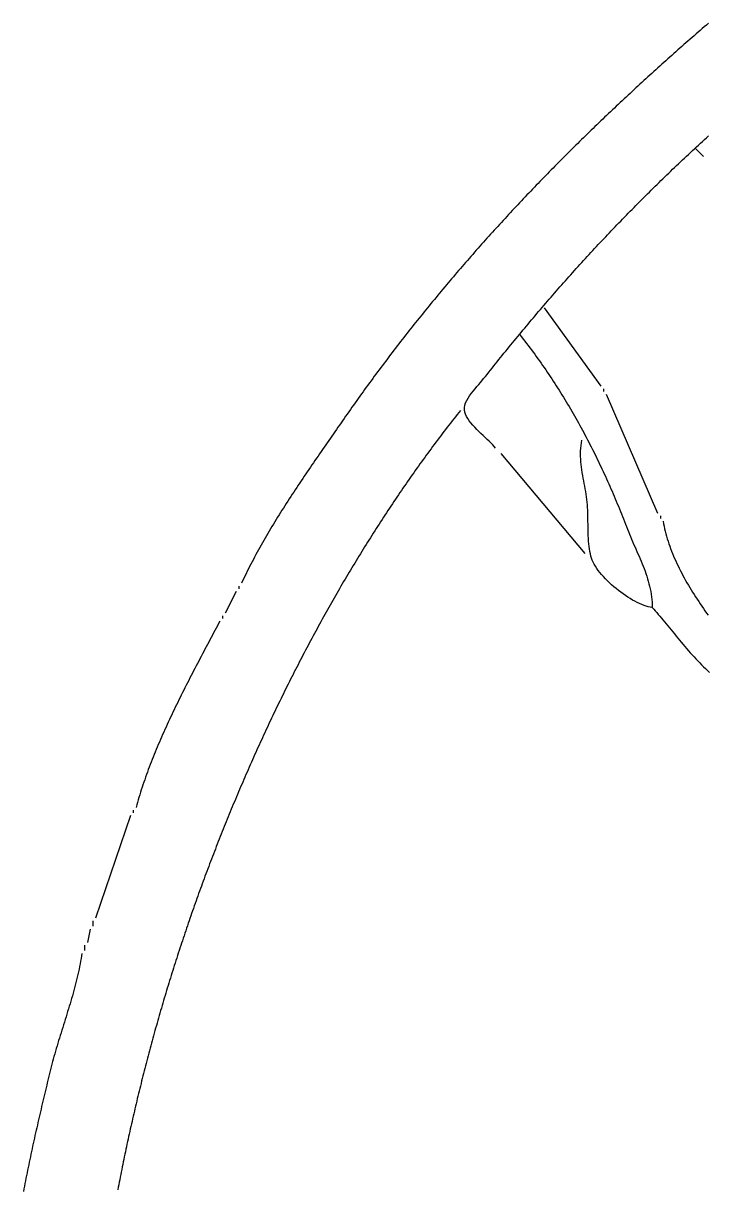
# Model space of a CAD drawing. Header units: millimetres. Extents: x 17 to 1517, y 15 to 1503.
# Drawn here: x 30.3 to 283.5, y 893.5 to 1325.3 of the extents above; entities that cross this region are included whole.
import ezdxf

# ---------------------------------------------------------------- set-up
doc = ezdxf.new("R2010")
doc.units = ezdxf.units.MM
doc.layers.add('0_0_0', color=3, linetype='Continuous')

msp = doc.modelspace()

# ---------------------------------------------------------------- linework, layer by layer
at = {"layer": '0_0_0'}
for points in [[(283.7647, 1325.3272), (283.0072, 1324.6734), (282.2505, 1324.0191), (281.4945, 1323.3643), (280.7393, 1322.7089), (279.9847, 1322.053), (279.2309, 1321.3965), (278.4779, 1320.7395), (277.7255, 1320.082), (276.9739, 1319.4239), (276.2231, 1318.7652), (275.473, 1318.106), (274.7236, 1317.4463), (273.975, 1316.7859), (273.2272, 1316.125), (272.4801, 1315.4635), (271.7337, 1314.8015), (270.9881, 1314.1388), (270.2433, 1313.4756), (269.4992, 1312.8118), (268.7558, 1312.1474), (268.0132, 1311.4823), (267.2714, 1310.8167), (266.5304, 1310.1505), (265.7901, 1309.4837), (265.0506, 1308.8162), (264.3118, 1308.1481), (263.5738, 1307.4795), (262.8366, 1306.8101), (262.1002, 1306.1402), (261.3645, 1305.4696), (260.6296, 1304.7984), (259.8955, 1304.1265), (259.1622, 1303.454), (258.4297, 1302.7809), (257.6979, 1302.1071), (256.9669, 1301.4326), (256.2367, 1300.7575), (255.5073, 1300.0817), (254.7787, 1299.4052), (254.0509, 1298.7281), (253.3239, 1298.0503), (252.5977, 1297.3718), (251.8722, 1296.6927), (251.1476, 1296.0128), (250.4238, 1295.3322), (249.7007, 1294.651), (248.9785, 1293.969), (248.2571, 1293.2864), (247.5365, 1292.603), (246.8167, 1291.919), (246.0977, 1291.2342), (245.3795, 1290.5487), (244.6621, 1289.8624), (243.9456, 1289.1755), (243.2299, 1288.4878), (242.5149, 1287.7993), (241.8009, 1287.1102), (241.0876, 1286.4203), (240.3751, 1285.7296), (239.6635, 1285.0382), (238.9527, 1284.346), (238.2428, 1283.6531), (237.5336, 1282.9594), (236.8253, 1282.265), (236.1178, 1281.5698), (235.4112, 1280.8738), (234.7054, 1280.177), (234.0005, 1279.4794), (233.2964, 1278.7811), (232.5931, 1278.082), (231.8907, 1277.382), (231.1891, 1276.6813), (230.4883, 1275.9798), (229.7885, 1275.2774), (229.0894, 1274.5743), (228.3912, 1273.8703), (227.6939, 1273.1656), (226.9975, 1272.46), (226.3018, 1271.7535), (225.6071, 1271.0463), (224.9132, 1270.3382), (224.2202, 1269.6293), (223.528, 1268.9195), (222.8367, 1268.2089), (222.1463, 1267.4975), (221.4567, 1266.7852), (220.768, 1266.072), (220.0802, 1265.358), (219.3933, 1264.6431), (218.7072, 1263.9273), (218.022, 1263.2107), (217.3377, 1262.4932), (216.6543, 1261.7748), (215.9718, 1261.0555), (215.2901, 1260.3354), (214.6093, 1259.6143), (213.9294, 1258.8924), (213.2505, 1258.1695), (212.5724, 1257.4458), (211.8952, 1256.7211), (211.2188, 1255.9955), (210.5434, 1255.269), (209.8689, 1254.5416), (209.1953, 1253.8133), (208.5226, 1253.0841), (207.8508, 1252.3539), (207.1799, 1251.6227), (206.5099, 1250.8907), (205.8408, 1250.1577), (205.1726, 1249.4237), (204.5053, 1248.6888), (203.839, 1247.953), (203.1735, 1247.2162), (202.509, 1246.4784), (201.8454, 1245.7396), (201.1827, 1244.9999), (200.5209, 1244.2592), (199.8601, 1243.5176), (199.2002, 1242.7749), (198.5412, 1242.0313), (197.8831, 1241.2867), (197.226, 1240.5411), (196.5698, 1239.7944), (195.9146, 1239.0468), (195.2602, 1238.2982), (194.6068, 1237.5486), (193.9544, 1236.7979), (193.3029, 1236.0463), (192.6523, 1235.2936), (192.0027, 1234.5399), (191.354, 1233.7852), (190.7063, 1233.0294), (190.0595, 1232.2726), (189.4137, 1231.5147), (188.7688, 1230.7558), (188.1249, 1229.9959), (187.4819, 1229.2349), (186.8399, 1228.4729), (186.1988, 1227.7098), (185.5587, 1226.9456), (184.9196, 1226.1803), (184.2814, 1225.414), (183.6442, 1224.6466), (183.008, 1223.8782), (182.3727, 1223.1086), (181.7385, 1222.338), (181.1051, 1221.5663), (180.4728, 1220.7934), (179.8414, 1220.0195), (179.211, 1219.2445), (178.5816, 1218.4683), (177.9532, 1217.6911), (177.3257, 1216.9127), (176.6993, 1216.1333), (176.0738, 1215.3527), (175.4493, 1214.5709), (174.8258, 1213.7881), (174.2033, 1213.0041), (173.5818, 1212.2189), (172.9613, 1211.4327), (172.3417, 1210.6452), (171.7232, 1209.8567), (171.1057, 1209.0669), (170.4891, 1208.2761), (169.8736, 1207.484), (169.2591, 1206.6908), (168.6456, 1205.8964), (168.0331, 1205.1009), (167.4216, 1204.3041), (166.8111, 1203.5062), (166.2016, 1202.7071), (165.5932, 1201.9068), (164.9857, 1201.1053), (164.3793, 1200.3027), (163.7739, 1199.4988), (163.1695, 1198.6937), (162.5662, 1197.8874), (161.9638, 1197.0799), (161.3625, 1196.2712), (160.7623, 1195.4612), (160.163, 1194.65), (159.5648, 1193.8377), (158.9676, 1193.024), (158.3715, 1192.2092), (157.7764, 1191.393), (157.1823, 1190.5757), (156.5893, 1189.7571), (155.9973, 1188.9372), (155.4063, 1188.1161), (154.8164, 1187.2938), (154.2276, 1186.4701), (153.6398, 1185.6452), (153.053, 1184.8191), (152.4673, 1183.9916), (151.8826, 1183.1629), (151.299, 1182.3329), (150.7165, 1181.5016), (150.135, 1180.669), (149.5546, 1179.8351), (148.9753, 1179), (148.4149, 1178.1912), (147.8533, 1177.3816), (147.2907, 1176.571), (146.727, 1175.7596), (146.1625, 1174.9473), (145.5971, 1174.134), (145.031, 1173.3198), (144.4642, 1172.5046), (143.897, 1171.6885), (143.3292, 1170.8715), (142.7611, 1170.0535), (142.1927, 1169.2345), (141.6241, 1168.4145), (141.0555, 1167.5936), (140.4868, 1166.7716), (139.9182, 1165.9486), (139.3498, 1165.1247), (138.7817, 1164.2996), (138.2139, 1163.4736), (137.6465, 1162.6465), (137.0797, 1161.8184), (136.5136, 1160.9892), (135.9481, 1160.159), (135.3834, 1159.3277), (134.8197, 1158.4953), (134.2569, 1157.6618), (133.6952, 1156.8272), (133.1347, 1155.9915), (132.5755, 1155.1547), (132.0176, 1154.3168), (131.4611, 1153.4778), (130.9061, 1152.6376), (130.3528, 1151.7962), (129.8012, 1150.9537), (129.2514, 1150.11), (128.7035, 1149.2652), (128.1576, 1148.4192), (127.6137, 1147.572), (127.072, 1146.7236), (126.5325, 1145.874), (125.9954, 1145.0231), (125.4608, 1144.1711), (124.9286, 1143.3178), (124.3991, 1142.4633), (123.8723, 1141.6075), (123.3482, 1140.7505), (122.8271, 1139.8922), (122.3089, 1139.0327), (121.7938, 1138.1718), (121.2818, 1137.3097), (120.7731, 1136.4463), (120.2677, 1135.5816), (119.7658, 1134.7155), (119.2674, 1133.8481), (118.7725, 1132.9794), (118.2814, 1132.1094), (117.7941, 1131.238), (117.3106, 1130.3653), (116.8311, 1129.4912), (116.3557, 1128.6157), (115.8844, 1127.7389), (115.4174, 1126.8606), (114.9546, 1125.981), (114.4964, 1125.0999), (114.0426, 1124.2175), (113.5934, 1123.3336), (113.1489, 1122.4483), (112.7092, 1121.5615), (112.2743, 1120.6733), (111.8445, 1119.7837), (111.4196, 1118.8925), (111, 1118)], [(205, 1168), (204.5272, 1168.6159), (203.9743, 1169.2543), (203.3528, 1169.9139), (202.6742, 1170.5932), (201.9503, 1171.2909), (201.1926, 1172.0055), (200.4128, 1172.7356), (199.6223, 1173.4798), (198.8329, 1174.2368), (198.0561, 1175.005), (197.3036, 1175.7831), (196.587, 1176.5698), (195.9178, 1177.3635), (195.3076, 1178.1629), (194.7681, 1178.9665), (194.3109, 1179.7731), (193.9476, 1180.5811), (193.6898, 1181.3892), (193.549, 1182.196), (193.537, 1183), (193.6766, 1183.895), (193.9573, 1184.7941), (194.3583, 1185.6928), (194.8591, 1186.5864), (195.4394, 1187.4703), (196.0785, 1188.3399), (196.7559, 1189.1907), (197.4512, 1190.0179), (198.1437, 1190.8171), (198.813, 1191.5836), (199.4386, 1192.3127), (200, 1193), (200.6205, 1193.7884), (201.2421, 1194.5757), (201.8648, 1195.3619), (202.4885, 1196.1472), (203.1133, 1196.9314), (203.7391, 1197.7147), (204.3658, 1198.4971), (204.9936, 1199.2786), (205.6223, 1200.0592), (206.2519, 1200.839), (206.8824, 1201.6179), (207.5139, 1202.3962), (208.1462, 1203.1736), (208.7794, 1203.9504), (209.4134, 1204.7266), (210.0482, 1205.502), (210.6839, 1206.2769), (211.3203, 1207.0513), (211.9575, 1207.825), (212.5954, 1208.5983), (213.2341, 1209.3711), (213.8734, 1210.1435), (214.5135, 1210.9155), (215.1542, 1211.6871), (215.7956, 1212.4583), (216.4375, 1213.2293), (217.0802, 1214), (217.7252, 1214.772), (218.3714, 1215.543), (219.0187, 1216.3131), (219.667, 1217.0822), (220.3165, 1217.8503), (220.967, 1218.6175), (221.6186, 1219.3837), (222.2712, 1220.1489), (222.925, 1220.9132), (223.5798, 1221.6764), (224.2357, 1222.4387), (224.8927, 1223.2001), (225.5507, 1223.9604), (226.2098, 1224.7198), (226.87, 1225.4782), (227.5312, 1226.2356), (228.1935, 1226.9921), (228.8568, 1227.7475), (229.5213, 1228.502), (230.1868, 1229.2556), (230.8533, 1230.0081), (231.5209, 1230.7597), (232.1895, 1231.5103), (232.8593, 1232.2599), (233.53, 1233.0086), (234.2018, 1233.7562), (234.8747, 1234.5029), (235.5486, 1235.2486), (236.2236, 1235.9934), (236.8996, 1236.7371), (237.5766, 1237.4799), (238.2547, 1238.2217), (238.9338, 1238.9626), (239.614, 1239.7024), (240.2952, 1240.4413), (240.9775, 1241.1792), (241.6608, 1241.9161), (242.3451, 1242.652), (243.0305, 1243.3869), (243.7168, 1244.1209), (244.4043, 1244.8539), (245.0927, 1245.5859), (245.7822, 1246.3169), (246.4727, 1247.047), (247.1642, 1247.7761), (247.8568, 1248.5041), (248.5503, 1249.2312), (249.2449, 1249.9574), (249.9405, 1250.6825), (250.6372, 1251.4067), (251.3348, 1252.1298), (252.0335, 1252.852), (252.7332, 1253.5732), (253.4338, 1254.2935), (254.1355, 1255.0127), (254.8382, 1255.731), (255.542, 1256.4482), (256.2467, 1257.1645), (256.9524, 1257.8798), (257.6591, 1258.5941), (258.3669, 1259.3075), (259.0756, 1260.0198), (259.7853, 1260.7312), (260.4961, 1261.4416), (261.2078, 1262.151), (261.9205, 1262.8594), (262.6342, 1263.5668), (263.3489, 1264.2732), (264.0646, 1264.9787), (264.7813, 1265.6832), (265.499, 1266.3866), (266.2176, 1267.0891), (266.9373, 1267.7906), (267.6579, 1268.4911), (268.3795, 1269.1907), (269.1021, 1269.8892), (269.8257, 1270.5867), (270.5503, 1271.2833), (271.2758, 1271.9789), (272.0023, 1272.6735), (272.7298, 1273.3671), (273.4582, 1274.0597), (274.1876, 1274.7513), (274.918, 1275.4419), (275.6494, 1276.1315), (276.3817, 1276.8202), (277.115, 1277.5078), (277.8493, 1278.1945), (278.5845, 1278.8801), (279.3207, 1279.5648), (280.0578, 1280.2485), (280.7959, 1280.9312), (281.5349, 1281.6129), (282.275, 1282.2936), (283.0159, 1282.9733), (283.7578, 1283.6521)], [(279, 1279), (282, 1276)], [(223, 1220), (244, 1191)], [(214, 1210), (214.6261, 1209.2073), (215.2485, 1208.4122), (215.867, 1207.6146), (216.4817, 1206.8144), (217.0926, 1206.0118), (217.6998, 1205.2067), (218.3031, 1204.3992), (218.9028, 1203.5892), (219.4987, 1202.7768), (220.0908, 1201.9621), (220.6793, 1201.1449), (221.264, 1200.3254), (221.8451, 1199.5035), (222.4225, 1198.6793), (222.9962, 1197.8528), (223.5663, 1197.0239), (224.1327, 1196.1928), (224.6956, 1195.3595), (225.2548, 1194.5238), (225.8104, 1193.686), (226.3624, 1192.8459), (226.9109, 1192.0036), (227.4558, 1191.1591), (227.9972, 1190.3125), (228.5351, 1189.4637), (229.0694, 1188.6128), (229.6002, 1187.7597), (230.1275, 1186.9046), (230.6514, 1186.0473), (231.1718, 1185.188), (231.6887, 1184.3267), (232.2022, 1183.4632), (232.7123, 1182.5978), (233.2189, 1181.7304), (233.7222, 1180.861), (234.2221, 1179.9896), (234.7186, 1179.1162), (235.2117, 1178.2409), (235.7015, 1177.3637), (236.188, 1176.4846), (236.6711, 1175.6036), (237.151, 1174.7207), (237.6275, 1173.8359), (238.1008, 1172.9493), (238.5708, 1172.0609), (239.0375, 1171.1707), (239.501, 1170.2787), (239.9613, 1169.3849), (240.4183, 1168.4893), (240.8722, 1167.592), (241.3228, 1166.693), (241.7703, 1165.7923), (242.2146, 1164.8898), (242.6558, 1163.9857), (243.0938, 1163.0799), (243.5287, 1162.1725), (243.9605, 1161.2635), (244.3892, 1160.3528), (244.8148, 1159.4405), (245.2374, 1158.5267), (245.6569, 1157.6113), (246.0733, 1156.6943), (246.4867, 1155.7759), (246.8971, 1154.8559), (247.3045, 1153.9344), (247.7088, 1153.0114), (248.1102, 1152.0869), (248.5087, 1151.161), (248.9042, 1150.2337), (249.2967, 1149.305), (249.6863, 1148.3748), (250.073, 1147.4433), (250.4568, 1146.5104), (250.8377, 1145.5762), (251.2157, 1144.6406), (251.5909, 1143.7037), (251.9632, 1142.7655), (252.3327, 1141.826), (252.6994, 1140.8852), (253.0632, 1139.9432), (253.4243, 1139), (253.7859, 1138.0674), (254.1576, 1137.1394), (254.5379, 1136.2152), (254.9254, 1135.2946), (255.3186, 1134.3769), (255.7163, 1133.4618), (256.1169, 1132.5487), (256.5191, 1131.6372), (256.9215, 1130.7268), (257.3226, 1129.8171), (257.7211, 1128.9075), (258.1156, 1127.9975), (258.5047, 1127.0868), (258.8869, 1126.1748), (259.2609, 1125.261), (259.6253, 1124.3451), (259.9786, 1123.4264), (260.3195, 1122.5046), (260.6465, 1121.5791), (260.9583, 1120.6495), (261.2534, 1119.7153), (261.5305, 1118.776), (261.7881, 1117.8312), (262.0249, 1116.8803), (262.2394, 1115.923), (262.4302, 1114.9587), (262.596, 1113.9869), (262.7354, 1113.0073), (262.8468, 1112.0192), (262.929, 1111.0223), (262.9805, 1110.016), (263, 1109), (262.2853, 1109.1207), (261.5397, 1109.2948), (260.7662, 1109.52), (259.9679, 1109.794), (259.1481, 1110.1144), (258.3099, 1110.4791), (257.4564, 1110.8858), (256.5906, 1111.3321), (255.7158, 1111.8157), (254.8352, 1112.3345), (253.9517, 1112.886), (253.0686, 1113.4681), (252.189, 1114.0784), (251.316, 1114.7146), (250.4528, 1115.3745), (249.6025, 1116.0558), (248.7682, 1116.7562), (247.9531, 1117.4733), (247.1602, 1118.2051), (246.3929, 1118.949), (245.6541, 1119.7029), (244.947, 1120.4645), (244.2747, 1121.2315), (243.6404, 1122.0016), (243.0472, 1122.7725), (242.4983, 1123.5419), (241.9967, 1124.3076), (241.5457, 1125.0673), (241.1483, 1125.8186), (240.8077, 1126.5594), (240.527, 1127.2873), (240.3094, 1128), (240.0976, 1128.883), (239.917, 1129.7931), (239.7648, 1130.7279), (239.6385, 1131.6851), (239.5352, 1132.6622), (239.4524, 1133.6568), (239.3872, 1134.6665), (239.337, 1135.689), (239.2992, 1136.7218), (239.2709, 1137.7625), (239.2496, 1138.8089), (239.2324, 1139.8583), (239.2168, 1140.9086), (239.2, 1141.9572), (239.1793, 1143.0017), (239.1521, 1144.0399), (239.1156, 1145.0692), (239.0671, 1146.0874), (239.004, 1147.0919), (238.9235, 1148.0804), (238.823, 1149.0506), (238.6998, 1150), (238.5483, 1150.9948), (238.3835, 1151.9903), (238.2086, 1152.9863), (238.0268, 1153.9829), (237.8413, 1154.98), (237.6554, 1155.9777), (237.4722, 1156.9759), (237.295, 1157.9746), (237.1269, 1158.9738), (236.9713, 1159.9735), (236.8314, 1160.9737), (236.7102, 1161.9744), (236.6112, 1162.9755), (236.5375, 1163.9771), (236.4922, 1164.9791), (236.4787, 1165.9816), (236.5002, 1166.9845), (236.5598, 1167.9878), (236.6608, 1168.9914), (236.8065, 1169.9955), (237, 1171)], [(245, 1190), (245, 1189)], [(246, 1188), (265, 1144)], [(192, 1182), (191.3853, 1181.2239), (190.7721, 1180.4463), (190.1603, 1179.6674), (189.55, 1178.8871), (188.9411, 1178.1054), (188.3336, 1177.3224), (187.7275, 1176.5379), (187.1229, 1175.7521), (186.5197, 1174.9649), (185.918, 1174.1764), (185.3176, 1173.3865), (184.7187, 1172.5953), (184.1212, 1171.8028), (183.5252, 1171.0089), (182.9305, 1170.2137), (182.3373, 1169.4172), (181.7455, 1168.6194), (181.1552, 1167.8202), (180.5662, 1167.0198), (179.9787, 1166.2181), (179.3926, 1165.4151), (178.808, 1164.6109), (178.2247, 1163.8054), (177.6429, 1162.9986), (177.0625, 1162.1906), (176.4835, 1161.3813), (175.9059, 1160.5708), (175.3297, 1159.759), (174.755, 1158.946), (174.1816, 1158.1318), (173.6097, 1157.3164), (173.0392, 1156.4998), (172.4701, 1155.682), (171.9025, 1154.863), (171.3362, 1154.0428), (170.7714, 1153.2214), (170.2079, 1152.3989), (169.6459, 1151.5752), (169.0853, 1150.7503), (168.5261, 1149.9243), (167.9683, 1149.0971), (167.4119, 1148.2688), (166.857, 1147.4394), (166.3034, 1146.6088), (165.7512, 1145.7771), (165.2005, 1144.9443), (164.6512, 1144.1104), (164.1032, 1143.2754), (163.5567, 1142.4393), (163.0116, 1141.6022), (162.4678, 1140.7639), (161.9255, 1139.9246), (161.3846, 1139.0842), (160.8451, 1138.2428), (160.307, 1137.4003), (159.7702, 1136.5568), (159.2349, 1135.7122), (158.701, 1134.8666), (158.1685, 1134.02), (157.6374, 1133.1723), (157.1077, 1132.3237), (156.5793, 1131.474), (156.0524, 1130.6233), (155.5269, 1129.7717), (155.0028, 1128.9191), (154.48, 1128.0655), (153.9587, 1127.2109), (153.4387, 1126.3554), (152.9202, 1125.4989), (152.403, 1124.6414), (151.8872, 1123.783), (151.3729, 1122.9237), (150.8599, 1122.0635), (150.3483, 1121.2023), (149.8381, 1120.3402), (149.3292, 1119.4772), (148.8218, 1118.6133), (148.3158, 1117.7485), (147.8111, 1116.8828), (147.3078, 1116.0162), (146.806, 1115.1488), (146.3055, 1114.2805), (145.8063, 1113.4113), (145.3086, 1112.5413), (144.8123, 1111.6704), (144.3173, 1110.7987), (143.8237, 1109.9261), (143.3315, 1109.0527), (142.8407, 1108.1785), (142.3513, 1107.3035), (141.8632, 1106.4277), (141.3766, 1105.551), (140.8913, 1104.6736), (140.4073, 1103.7954), (139.9248, 1102.9164), (139.4437, 1102.0366), (138.9639, 1101.1561), (138.4855, 1100.2748), (138.0084, 1099.3928), (137.5328, 1098.51), (137.0585, 1097.6264), (136.5856, 1096.7422), (136.114, 1095.8572), (135.6439, 1094.9715), (135.1751, 1094.085), (134.7077, 1093.1979), (134.2416, 1092.31), (133.7769, 1091.4215), (133.3136, 1090.5323), (132.8517, 1089.6424), (132.3911, 1088.7518), (131.9319, 1087.8606), (131.4741, 1086.9687), (131.0176, 1086.0761), (130.5625, 1085.1829), (130.1088, 1084.2891), (129.6564, 1083.3946), (129.2054, 1082.4995), (128.7557, 1081.6038), (128.3075, 1080.7075), (127.8605, 1079.8106), (127.415, 1078.913), (126.9708, 1078.0149), (126.528, 1077.1162), (126.0865, 1076.2169), (125.6464, 1075.3171), (125.2076, 1074.4167), (124.7702, 1073.5157), (124.3342, 1072.6141), (123.8995, 1071.7121), (123.4662, 1070.8094), (123.0342, 1069.9063), (122.6036, 1069.0026), (122.1743, 1068.0984), (121.7464, 1067.1937), (121.3199, 1066.2885), (120.8947, 1065.3828), (120.4708, 1064.4766), (120.0483, 1063.5699), (119.6272, 1062.6628), (119.2074, 1061.7552), (118.789, 1060.8471), (118.3719, 1059.9385), (117.9561, 1059.0295), (117.5417, 1058.1201), (117.1287, 1057.2102), (116.717, 1056.2999), (116.3066, 1055.3892), (115.8976, 1054.478), (115.49, 1053.5664), (115.0837, 1052.6545), (114.6787, 1051.7421), (114.2751, 1050.8294), (113.8728, 1049.9162), (113.4719, 1049.0027), (113.0723, 1048.0888), (112.674, 1047.1746), (112.2771, 1046.26), (111.8815, 1045.3451), (111.4873, 1044.4298), (111.0944, 1043.5141), (110.7028, 1042.5982), (110.3126, 1041.6819), (109.9237, 1040.7653), (109.5362, 1039.8484), (109.15, 1038.9312), (108.7651, 1038.0137), (108.3815, 1037.0959), (107.9993, 1036.1778), (107.6185, 1035.2595), (107.2389, 1034.3409), (106.8607, 1033.422), (106.4839, 1032.5029), (106.1083, 1031.5835), (105.7341, 1030.6639), (105.3612, 1029.744), (104.9897, 1028.824), (104.6194, 1027.9036), (104.2505, 1026.9831), (103.883, 1026.0624), (103.5167, 1025.1415), (103.1518, 1024.2204), (102.7882, 1023.299), (102.426, 1022.3776), (102.065, 1021.4559), (101.7054, 1020.5341), (101.3472, 1019.6121), (100.9902, 1018.6899), (100.6345, 1017.7676), (100.2802, 1016.8452), (99.9272, 1015.9226), (99.5756, 1015), (99.2295, 1014.0884), (98.8847, 1013.1765), (98.5413, 1012.2643), (98.1991, 1011.3518), (97.8583, 1010.439), (97.5187, 1009.5259), (97.1805, 1008.6125), (96.8435, 1007.6988), (96.5079, 1006.7848), (96.1735, 1005.8705), (95.8405, 1004.9559), (95.5087, 1004.041), (95.1783, 1003.1258), (94.8491, 1002.2103), (94.5213, 1001.2946), (94.1947, 1000.3785), (93.8695, 999.4622), (93.5455, 998.5455), (93.2228, 997.6286), (92.9015, 996.7114), (92.5814, 995.7939), (92.2627, 994.8761), (91.9452, 993.9581), (91.629, 993.0398), (91.3141, 992.1211), (91.0006, 991.2023), (90.6883, 990.2831), (90.3773, 989.3637), (90.0676, 988.444), (89.7592, 987.524), (89.4521, 986.6037), (89.1463, 985.6832), (88.8418, 984.7624), (88.5386, 983.8414), (88.2367, 982.92), (87.9361, 981.9985), (87.6367, 981.0766), (87.3387, 980.1545), (87.042, 979.2321), (86.7465, 978.3095), (86.4524, 977.3866), (86.1595, 976.4635), (85.868, 975.5401), (85.5777, 974.6165), (85.2887, 973.6926), (85.001, 972.7684), (84.7147, 971.844), (84.4296, 970.9194), (84.1458, 969.9945), (83.8632, 969.0693), (83.582, 968.1439), (83.3021, 967.2183), (83.0235, 966.2924), (82.7461, 965.3663), (82.4701, 964.44), (82.1953, 963.5134), (81.9218, 962.5865), (81.6497, 961.6595), (81.3788, 960.7322), (81.1092, 959.8047), (80.8409, 958.8769), (80.5739, 957.9489), (80.3081, 957.0207), (80.0437, 956.0922), (79.7805, 955.1636), (79.5187, 954.2347), (79.2581, 953.3055), (78.9988, 952.3762), (78.7408, 951.4466), (78.4841, 950.5168), (78.2287, 949.5868), (77.9746, 948.6566), (77.7218, 947.7262), (77.4702, 946.7955), (77.2199, 945.8646), (76.971, 944.9336), (76.7233, 944.0023), (76.4769, 943.0708), (76.2318, 942.1391), (75.9879, 941.2071), (75.7454, 940.275), (75.5041, 939.3427), (75.2642, 938.4102), (75.0255, 937.4774), (74.7881, 936.5445), (74.552, 935.6114), (74.3171, 934.678), (74.0836, 933.7445), (73.8513, 932.8108), (73.6204, 931.8769), (73.3907, 930.9428), (73.1623, 930.0085), (72.9351, 929.074), (72.7093, 928.1393), (72.4848, 927.2044), (72.2615, 926.2694), (72.0395, 925.3342), (71.8188, 924.3987), (71.5994, 923.4631), (71.3813, 922.5273), (71.1644, 921.5914), (70.9488, 920.6552), (70.7345, 919.7189), (70.5215, 918.7824), (70.3098, 917.8457), (70.0994, 916.9089), (69.8902, 915.9719), (69.6823, 915.0347), (69.4757, 914.0973), (69.2704, 913.1598), (69.0664, 912.2221), (68.8636, 911.2843), (68.6621, 910.3462), (68.4619, 909.4081), (68.263, 908.4697), (68.0654, 907.5312), (67.869, 906.5925), (67.674, 905.6537), (67.4802, 904.7147), (67.2876, 903.7756), (67.0964, 902.8363), (66.9064, 901.8969), (66.7178, 900.9573), (66.5304, 900.0175), (66.3442, 899.0776), (66.1594, 898.1376), (65.9758, 897.1974), (65.7935, 896.2571), (65.6125, 895.3166), (65.4328, 894.376), (65.2543, 893.4352)], [(207, 1166), (238, 1129)], [(266, 1143), (266, 1142)], [(267, 1141), (267.1697, 1140.0709), (267.3575, 1139.1425), (267.5631, 1138.2149), (267.7861, 1137.2881), (268.0262, 1136.3622), (268.2829, 1135.4374), (268.5559, 1134.5137), (268.8448, 1133.5912), (269.1493, 1132.6701), (269.469, 1131.7504), (269.8035, 1130.8323), (270.1525, 1129.9158), (270.5156, 1129.001), (270.8924, 1128.0881), (271.2826, 1127.1771), (271.6858, 1126.2681), (272.1017, 1125.3613), (272.5298, 1124.4568), (272.9698, 1123.5546), (273.4213, 1122.6548), (273.884, 1121.7575), (274.3576, 1120.8629), (274.8415, 1119.9711), (275.3356, 1119.0821), (275.8393, 1118.196), (276.3524, 1117.3129), (276.8744, 1116.433), (277.4051, 1115.5564), (277.9439, 1114.6831), (278.4907, 1113.8132), (279.045, 1112.9469), (279.6064, 1112.0842), (280.1746, 1111.2252), (280.7492, 1110.3701), (281.3298, 1109.519), (281.9161, 1108.6719), (282.5078, 1107.8289), (283.1043, 1106.9901), (283.7055, 1106.1557)], [(109, 1115), (105, 1107)], [(110, 1117), (110, 1116)], [(104, 1106), (104, 1105)], [(263, 1109), (263.5488, 1108.3974), (264.1032, 1107.776), (264.6632, 1107.137), (265.2289, 1106.4813), (265.8002, 1105.8101), (266.3772, 1105.1243), (266.9599, 1104.4252), (267.5483, 1103.7136), (268.1425, 1102.9908), (268.7425, 1102.2578), (269.3483, 1101.5156), (269.9599, 1100.7654), (270.5773, 1100.0082), (271.2006, 1099.245), (271.8298, 1098.4769), (272.465, 1097.7051), (273.1061, 1096.9305), (273.7531, 1096.1543), (274.4062, 1095.3775), (275.0652, 1094.6011), (275.7304, 1093.8263), (276.4015, 1093.0542), (277.0788, 1092.2857), (277.7622, 1091.522), (278.4517, 1090.7642), (279.1473, 1090.0132), (279.8492, 1089.2702), (280.5572, 1088.5362), (281.2715, 1087.8124), (281.9921, 1087.0997), (282.7189, 1086.3993), (283.452, 1085.7122), (284.1915, 1085.0395)], [(103, 1104), (102.5485, 1103.1425), (102.0953, 1102.2832), (101.6407, 1101.422), (101.1847, 1100.5589), (100.7274, 1099.694), (100.2689, 1098.8273), (99.8094, 1097.9588), (99.3489, 1097.0885), (98.8876, 1096.2165), (98.4256, 1095.3428), (97.9629, 1094.4673), (97.4998, 1093.5902), (97.0363, 1092.7115), (96.5725, 1091.8311), (96.1086, 1090.9491), (95.6446, 1090.0655), (95.1807, 1089.1803), (94.717, 1088.2936), (94.2536, 1087.4054), (93.7905, 1086.5157), (93.3281, 1085.6245), (92.8662, 1084.7319), (92.4051, 1083.8378), (91.9448, 1082.9423), (91.4856, 1082.0455), (91.0274, 1081.1473), (90.5704, 1080.2477), (90.1147, 1079.3468), (89.6605, 1078.4447), (89.2078, 1077.5412), (88.7567, 1076.6366), (88.3074, 1075.7306), (87.86, 1074.8235), (87.4146, 1073.9152), (86.9713, 1073.0058), (86.5302, 1072.0952), (86.0914, 1071.1835), (85.6551, 1070.2707), (85.2213, 1069.3569), (84.7902, 1068.442), (84.3619, 1067.526), (83.9364, 1066.6091), (83.514, 1065.6912), (83.0947, 1064.7724), (82.6786, 1063.8526), (82.2659, 1062.9319), (81.8566, 1062.0103), (81.4509, 1061.0879), (81.0489, 1060.1646), (80.6507, 1059.2405), (80.2564, 1058.3156), (79.8661, 1057.3899), (79.48, 1056.4635), (79.0981, 1055.5363), (78.7205, 1054.6084), (78.3475, 1053.6799), (77.979, 1052.7507), (77.6152, 1051.8208), (77.2563, 1050.8903), (76.9023, 1049.9593), (76.5533, 1049.0276), (76.2094, 1048.0955), (75.8709, 1047.1628), (75.5377, 1046.2295), (75.21, 1045.2959), (74.8879, 1044.3617), (74.5715, 1043.4271), (74.2609, 1042.4921), (73.9563, 1041.5567), (73.6578, 1040.621), (73.3654, 1039.6849), (73.0793, 1038.7484), (72.7996, 1037.8117), (72.5264, 1036.8747), (72.2598, 1035.9374), (72, 1035)], [(71, 1034), (71, 1033)], [(70, 1032), (57, 994)], [(55, 990), (54, 985)], [(56, 993), (56, 991)], [(52, 981), (51.8494, 980.0206), (51.6872, 979.041), (51.5139, 978.061), (51.3299, 977.0808), (51.1357, 976.1004), (50.9316, 975.1197), (50.7182, 974.1389), (50.496, 973.158), (50.2652, 972.1769), (50.0265, 971.1958), (49.7802, 970.2146), (49.5269, 969.2333), (49.2669, 968.2521), (49.0007, 967.271), (48.7288, 966.2898), (48.4516, 965.3088), (48.1696, 964.3279), (47.8831, 963.3472), (47.5928, 962.3667), (47.2989, 961.3863), (47.0021, 960.4062), (46.7026, 959.4264), (46.401, 958.4469), (46.0977, 957.4677), (45.7933, 956.4889), (45.488, 955.5105), (45.1824, 954.5325), (44.8769, 953.5549), (44.572, 952.5779), (44.2681, 951.6013), (43.9657, 950.6253), (43.6653, 949.6499), (43.3672, 948.675), (43.0719, 947.7008), (42.7799, 946.7273), (42.4917, 945.7544), (42.2076, 944.7823), (41.9282, 943.8109), (41.6538, 942.8403), (41.385, 941.8705), (41.1222, 940.9015), (40.8658, 939.9334), (40.6163, 938.9662), (40.3742, 938), (40.1338, 937.0242), (39.8941, 936.0481), (39.6552, 935.0717), (39.4171, 934.0949), (39.1797, 933.1178), (38.9432, 932.1403), (38.7074, 931.1625), (38.4725, 930.1844), (38.2385, 929.2059), (38.0053, 928.2271), (37.7729, 927.2479), (37.5415, 926.2684), (37.311, 925.2886), (37.0814, 924.3085), (36.8527, 923.328), (36.625, 922.3472), (36.3982, 921.366), (36.1724, 920.3846), (35.9477, 919.4028), (35.7239, 918.4208), (35.5012, 917.4384), (35.2795, 916.4556), (35.0588, 915.4726), (34.8393, 914.4893), (34.6208, 913.5056), (34.4035, 912.5217), (34.1872, 911.5374), (33.9721, 910.5529), (33.7582, 909.568), (33.5454, 908.5829), (33.3338, 907.5974), (33.1234, 906.6117), (32.9142, 905.6257), (32.7063, 904.6393), (32.4996, 903.6527), (32.2941, 902.6658), (32.0899, 901.6786), (31.8871, 900.6911), (31.6855, 899.7034), (31.4852, 898.7154), (31.2863, 897.7271), (31.0887, 896.7385), (30.8925, 895.7496), (30.6977, 894.7605), (30.5043, 893.7711), (30.3123, 892.7814)], [(53, 984), (53, 982)]]:
    msp.add_lwpolyline(points, dxfattribs=at)

doc.saveas('drawing.dxf')
